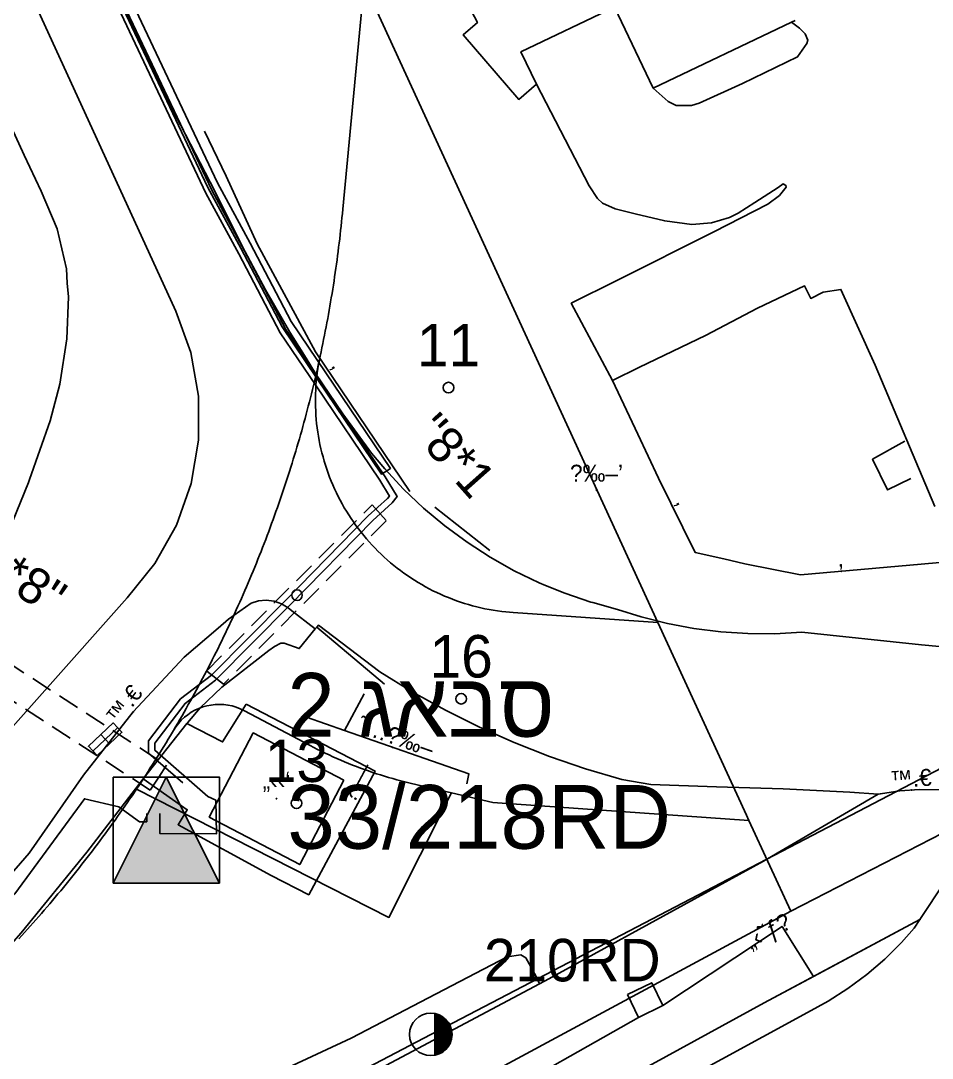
# Model space of a CAD drawing. Header units: metres. Extents: x 218299 to 220222, y 572714 to 574340.
# Drawn here: x 219636.6 to 219679.53, y 573578.19 to 573627.06 of the extents above; entities that cross this region are included whole.
import ezdxf
from ezdxf.enums import TextEntityAlignment as Align

# ---------------------------------------------------------------- set-up
doc = ezdxf.new("R2010")
doc.units = ezdxf.units.M
doc.header["$MEASUREMENT"] = 0
doc.linetypes.add('DASH15', pattern=[1.5, 1, -0.5])
for name, color, linetype in [('1601', 44, 'LANDBORDER'), ('1602', 44, 'Continuous'), ('1603', 44, 'Continuous'), ('6011', 10, 'Continuous'), ('6081', 1, 'CABLEUNDEXIST03'), ('6211', 7, 'Continuous'), ('6351', 7, 'Continuous'), ('6700', 7, 'ZIGZAG'), ('6701', 7, 'DASH15'), ('6916', 7, 'Continuous'), ('7131', 4, 'Continuous'), ('A_POINTS', 2, 'Continuous'), ('M2207', 253, 'Continuous'), ('M2401', 7, 'Continuous'), ('M2404', 7, 'Continuous'), ('M2407', 253, 'Continuous'), ('M2408', 253, 'Continuous'), ('M2420', 253, 'Continuous'), ('M2601', 253, 'Continuous'), ('M2605', 253, 'Continuous'), ('M2802', 253, 'Continuous'), ('M2804', 253, 'Continuous'), ('M4601', 253, 'Continuous'), ('M4903', 253, 'Continuous'), ('M5250', 253, 'Continuous')]:
    doc.layers.add(name, color=color, linetype=linetype)
doc.styles.add('HEBTXT', font='HEBTXT')
doc.styles.add('MAVAT_HEBTXT', font='HEBTXT')
doc.linetypes.add('CABLEUNDEXIST03', pattern='A,3.5,[222,elecad.shx,S=0.01,R=0,X=0,Y=0],1.5', length=5)
doc.linetypes.add('LANDBORDER', pattern='A,6.25,[208,elecad.shx,S=0.02,R=0,X=-0.6,Y=0],12.5,[208,elecad.shx,S=0.02,R=180,X=0.6,Y=0],6.25', length=25)
doc.linetypes.add('ZIGZAG', pattern='A,0.0001,-0.2,[131,ltypeshp.shx,S=0.2,R=0,X=-0.2,Y=0],-0.4,[131,ltypeshp.shx,S=0.2,R=180,X=0.2,Y=0],-0.2', length=0.8001)

# ---------------------------------------------------------------- blocks, each defined once
blk = doc.blocks.new('6351')
at = {"color": 0}
for p, q in [((0.188, -0.982), (0.188, 0.982)), ((0.219, -0.976), (0.219, 0.976)), ((0.25, -0.968), (0.25, 0.968)), ((0.281, -0.96), (0.281, 0.96)), ((0.312, -0.95), (0.312, 0.95)), ((0.344, -0.939), (0.344, 0.939)), ((0.375, -0.927), (0.375, 0.927)), ((0.406, -0.914), (0.406, 0.914)), ((0.438, -0.899), (0.438, 0.899)), ((0.469, -0.883), (0.469, 0.883)), ((0.5, -0.866), (0.5, 0.866)), ((0.531, -0.847), (0.531, 0.847)), ((0.562, -0.827), (0.562, 0.827)), ((0.594, -0.805), (0.594, 0.805)), ((0.625, -0.781), (0.625, 0.781)), ((0.656, -0.755), (0.656, 0.755)), ((0.688, -0.726), (0.688, 0.726)), ((0.719, -0.695), (0.719, 0.695)), ((0.75, -0.661), (0.75, 0.661)), ((0.781, -0.624), (0.781, 0.624)), ((0.812, -0.583), (0.812, 0.583)), ((0.844, -0.537), (0.844, 0.537)), ((0.875, -0.484), (0.875, 0.484)), ((0.906, -0.423), (0.906, 0.423)), ((0.938, -0.348), (0.938, 0.348)), ((0.969, -0.248), (0.969, 0.248))]:
    blk.add_line(p, q, dxfattribs=at)
blk.add_circle((0, 0), 1, dxfattribs=at)
at = {"color": 0, "style": 'HEBTXT'}
blk.add_attdef('POLE_NUM', (2, 2), '', height=2, dxfattribs=at)
at = {"color": 0, "style": 'HEBTXT', "flags": 1}
blk.add_attdef('MAP_TYPE', (2.014, -0.642), '', height=2, dxfattribs=at)
blk = doc.blocks.new('6211')
at = {"color": 0}
blk.add_lwpolyline([(-2.5, -2.5), (0, 2.5), (2.5, -2.5)], dxfattribs=at)
blk.add_lwpolyline([(-2.5, 2.5), (-2.5, -2.5), (2.5, -2.5), (2.5, 2.5)], close=True, dxfattribs=at)
blk.add_solid([(-2.5, -2.5), (2.5, -2.5), (0, 2.5)], dxfattribs=at)
at = {"color": 0, "style": 'HEBTXT'}
for tag, p, height in [('TRN_NAME', (4.563, 3.52), 3), ('TRN_NUM', (4.563, -0.702), 3), ('POWER', (4.563, -3.519), 2), ('TYPE', (4.593, -11.253), 3)]:
    blk.add_attdef(tag, p, '', height=height, dxfattribs=at)
at = {"color": 0, "style": 'HEBTXT', "flags": 1}
blk.add_attdef('MAP_TYPE', (4.559, -7.328), '', height=3, dxfattribs=at)
blk = doc.blocks.new('1603')
at = {"layer": 'A_POINTS'}
blk.add_circle((0, 0), 0.25, dxfattribs=at)
at = {"color": 0, "style": 'HEBTXT'}
blk.add_attdef('PARCEL_NUM', text='', height=2, dxfattribs=at).set_placement((0, 1), align=Align.CENTER)
at = {"color": 0, "style": 'HEBTXT', "flags": 1}
blk.add_attdef('LOT_NUM', text='', height=2, dxfattribs=at).set_placement((0, -2.5), align=Align.CENTER)
blk = doc.blocks.new('6916')
at = {"layer": 'A_POINTS'}
blk.add_circle((0, 0), 0.25, dxfattribs=at)
at = {"color": 0, "style": 'HEBTXT'}
for tag, p in [('HTCH', (0.006, 3.527)), ('PIPE', (0.049, 1.33))]:
    blk.add_attdef(tag, text='', height=1.7, dxfattribs=at).set_placement(p, align=Align.MIDDLE_CENTER)
blk = doc.blocks.new('M2804')
blk.add_circle((0, 0), 0.025)
at = {"style": 'MAVAT_HEBTXT'}
blk.add_attdef('NAME', text='', height=0.8, dxfattribs=at).set_placement((0, 1.592), align=Align.MIDDLE)
blk = doc.blocks.new('M2404')
blk.add_circle((0, 0), 0.025)
at = {"style": 'MAVAT_HEBTXT'}
blk.add_attdef('NAME', text='', height=0.8, dxfattribs=at).set_placement((0, 1.592), align=Align.MIDDLE)
blk = doc.blocks.new('M2207')
blk.add_circle((0, 0), 0.025)
at = {"style": 'MAVAT_HEBTXT'}
blk.add_attdef('NAME', text='', height=0.8, dxfattribs=at).set_placement((0, 1.592), align=Align.MIDDLE)
blk = doc.blocks.new('M2408')
blk.add_circle((0, 0), 0.025)
at = {"style": 'MAVAT_HEBTXT'}
blk.add_attdef('NAME', text='', height=0.8, dxfattribs=at).set_placement((0, 1.592), align=Align.MIDDLE)
blk = doc.blocks.new('M2601')
blk.add_circle((0, 0), 0.025)
at = {"style": 'MAVAT_HEBTXT'}
blk.add_attdef('NAME', text='', height=0.8, dxfattribs=at).set_placement((0, 1.592), align=Align.MIDDLE)
blk = doc.blocks.new('M2605')
blk.add_circle((0, 0), 0.025)
at = {"style": 'MAVAT_HEBTXT'}
blk.add_attdef('NAME', text='', height=0.8, dxfattribs=at).set_placement((0, 1.592), align=Align.MIDDLE)
blk = doc.blocks.new('M4601')
blk.add_circle((0, 0), 0.025)
at = {"style": 'MAVAT_HEBTXT'}
blk.add_attdef('NAME', text='', height=0.8, dxfattribs=at).set_placement((0, 1.592), align=Align.MIDDLE)
blk = doc.blocks.new('M4903')
blk.add_lwpolyline([(-1.602, -0.586), (1.602, -0.586), (1.602, 0.625), (-1.602, 0.625)], close=True)
for points in [[(-1.57, 0), (1.57, 0)], [(0, 0.625), (0, -0.586)]]:
    blk.add_lwpolyline(points)
at = {"style": 'MAVAT_HEBTXT', "flags": 1}
for tag, p in [('MARK', (0, 1.875)), ('IL', (0, -6.973))]:
    blk.add_attdef(tag, text='', height=0.8, dxfattribs=at).set_placement(p, align=Align.MIDDLE)
at = {"style": 'MAVAT_HEBTXT'}
for tag, p in [('HEIGHT', (0, -1.837)), ('NAME', (0, -4.405))]:
    blk.add_attdef(tag, text='', height=0.8, dxfattribs=at).set_placement(p, align=Align.MIDDLE)
blk = doc.blocks.new('111')
at = {"layer": 'M2207'}
blk.add_polyline3d([(219673.074, 573627.082, 593.55), (219672.909, 573627.003, 593.571), (219666.396, 573623.885, 594.39), (219666.396, 573623.885, 594.39), (219664.567, 573627.706, 594.39), (219660.16, 573625.597, 594.075), (219660.892, 573624.069, 591.87), (219660.892, 573624.069, 591.87), (219660.06, 573623.357, 591.87), (219657.445, 573626.408, 591.817), (219658.109, 573626.975, 591.87), (219657.088, 573628.929, 591.765)], dxfattribs=at)
blk.add_polyline3d([(219651.822, 573591.283, 594.442), (219647.554, 573593.515, 594.442), (219645.479, 573589.549, 594.442), (219649.747, 573587.316, 594.442), (219651.822, 573591.283, 594.442)], close=True, dxfattribs=at)
at = {"layer": 'M2401'}
for points in [[(219641.226, 573628.148, 594.211), (219642.417, 573625.62, 594.211), (219643.439, 573623.499, 594.211), (219645.525, 573619.456, 594.211), (219646.995, 573616.52, 594.211), (219647.051, 573616.409, 594.211), (219648.128, 573614.385, 594.211), (219649.275, 573612.399, 594.211), (219650.039, 573611.176, 594.211), (219650.49, 573610.454, 594.211), (219651.772, 573608.554, 594.211), (219653.119, 573606.699, 594.211), (219653.745, 573605.952, 594.211), (219654.633, 573605.002, 594.211), (219655.578, 573604.107, 594.211), (219656.576, 573603.273, 594.211), (219657.623, 573602.501, 594.211), (219658.715, 573601.795, 594.211), (219659.849, 573601.158, 594.211), (219661.02, 573600.591, 594.211), (219661.326, 573600.466, 594.211), (219662.224, 573600.098, 594.211), (219663.456, 573599.679, 594.211), (219663.548, 573599.654, 594.211), (219664.711, 573599.337, 594.211), (219665.822, 573598.985, 594.211), (219667.059, 573598.672, 594.211), (219668.312, 573598.435, 594.211), (219669.575, 573598.275, 594.211), (219670.845, 573598.193, 594.211), (219672.116, 573598.19, 594.211), (219673.384, 573598.264, 594.211), (219679.022, 573597.665, 594.211), (219680.55, 573597.531, 594.211)], [(219679.656, 573604.186, 594.211), (219676.849, 573610.835, 594.211), (219675.228, 573614.405, 594.211), (219674.392, 573614.275, 594.211), (219673.812, 573613.987, 594.211), (219673.514, 573614.58, 594.211), (219671.31, 573613.53, 594.211), (219668.847, 573612.241, 594.211), (219665.749, 573610.742, 594.211), (219664.477, 573610.118, 594.211), (219662.529, 573613.753, 594.211), (219664.674, 573614.835, 594.211), (219669.245, 573617.122, 594.211), (219671.789, 573618.424, 594.211), (219672.332, 573618.826, 594.211), (219672.649, 573619.231, 594.211), (219672.641, 573619.308, 594.211), (219672.515, 573619.374, 594.211), (219672.271, 573619.216, 594.211), (219671.17, 573618.502, 594.211), (219670.387, 573618.004, 594.211), (219669.991, 573617.8, 594.211), (219669.134, 573617.54, 594.211), (219668.214, 573617.47, 594.211), (219666.935, 573617.632, 594.211), (219665.543, 573617.969, 594.211), (219664.6, 573618.207, 594.211), (219663.995, 573618.469, 594.211), (219663.77, 573618.696, 594.211), (219663.378, 573619.283, 594.211), (219660.892, 573624.069, 594.211)], [(219635.625, 573602.035, 584.837), (219636.974, 573605.32, 584.837), (219637.02, 573605.455, 584.837), (219637.982, 573608.222, 584.837), (219638.439, 573609.945, 584.837), (219638.774, 573612.086, 584.837), (219638.854, 573614.057, 584.837), (219638.793, 573614.705, 584.837), (219638.76, 573615.376, 584.837), (219638.326, 573617.266, 584.837), (219637.56, 573619.036, 584.837), (219636.771, 573620.739, 584.837), (219635.99, 573622.416, 584.837)], [(219666.396, 573623.885, 590.269), (219667.093, 573623.255, 590.269), (219667.476, 573623.077, 590.269), (219668.201, 573623.079, 590.269), (219668.548, 573623.188, 590.269), (219670.6, 573624.106, 590.269), (219673.194, 573625.37, 590.269), (219673.63, 573625.997, 590.269), (219673.67, 573626.142, 590.269), (219673.551, 573626.444, 590.269), (219673.281, 573626.715, 590.269), (219672.909, 573627.003, 590.269)], [(219633.598, 573583.944, 577.894), (219636.996, 573587.853, 577.894), (219639.564, 573591.526, 577.894), (219641.901, 573594.508, 577.894), (219644.307, 573597.087, 577.894), (219645.897, 573598.45, 577.894), (219646.394, 573598.876, 577.894), (219647.457, 573599.623, 577.894), (219647.805, 573599.735, 577.894), (219648.17, 573599.77, 577.894), (219648.535, 573599.725, 577.894), (219648.881, 573599.604, 577.894), (219649.194, 573599.411, 577.894), (219649.297, 573599.324, 577.894), (219650.477, 573598.426, 577.894), (219650.543, 573598.499, 577.894), (219650.632, 573598.597, 577.894), (219653.516, 573596.393, 577.894), (219655.04, 573595.454, 577.894), (219656.604, 573594.585, 577.894), (219658.205, 573593.786, 577.894), (219659.84, 573593.059, 577.894), (219661.505, 573592.406, 577.894), (219663.198, 573591.828, 577.894), (219664.914, 573591.326, 577.894), (219666.28, 573591.086, 577.894), (219669.371, 573590.972, 577.894), (219672.513, 573590.88, 577.894), (219675.654, 573590.722, 577.894), (219676.985, 573590.635, 577.894), (219677.089, 573590.654, 577.894), (219678.007, 573590.786, 577.894), (219678.932, 573590.847, 577.894), (219679.858, 573590.837, 577.894)], [(219680.131, 573586.503, 577.894), (219678.954, 573584.724, 577.894), (219678.687, 573584.321, 577.894), (219678.083, 573583.641, 577.894), (219677.295, 573582.86, 577.894), (219676.454, 573582.137, 577.894), (219675.564, 573581.475, 577.894), (219674.63, 573580.879, 577.894), (219673.658, 573580.35, 577.894), (219659.281, 573572.513, 577.894), (219644.24, 573564.32, 577.894), (219631.944, 573557.613, 577.894), (219617.95, 573550.153, 577.894), (219589.067, 573534.851, 577.894), (219587.738, 573534.155, 577.894), (219576.49, 573528.276, 577.894), (219565.234, 573522.415, 577.894)]]:
    blk.add_polyline3d(points, dxfattribs=at)
at = {"layer": 'M2404'}
for points in [[(219635.625, 573602.035, 584.613), (219636.974, 573605.32, 584.613), (219637.02, 573605.455, 584.613), (219637.982, 573608.222, 584.613), (219638.439, 573609.945, 584.613), (219638.774, 573612.086, 584.613), (219638.854, 573614.057, 584.613), (219638.793, 573614.705, 584.613), (219638.76, 573615.376, 584.613), (219638.326, 573617.266, 584.613), (219637.56, 573619.036, 584.613), (219636.771, 573620.739, 584.613), (219635.99, 573622.416, 584.613)], [(219666.396, 573623.885, 590.269), (219667.093, 573623.255, 590.269), (219667.476, 573623.077, 590.269), (219668.201, 573623.079, 590.269), (219668.548, 573623.188, 590.269), (219670.6, 573624.106, 590.269), (219673.194, 573625.37, 590.269), (219673.63, 573625.997, 590.269), (219673.67, 573626.142, 590.269), (219673.551, 573626.444, 590.269), (219673.281, 573626.715, 590.269), (219672.909, 573627.003, 590.269)], [(219660.892, 573624.069, 589.744), (219663.378, 573619.283, 589.744), (219663.77, 573618.696, 589.744), (219663.995, 573618.469, 589.744), (219664.6, 573618.207, 589.744), (219665.543, 573617.969, 589.744), (219666.935, 573617.632, 589.744), (219668.214, 573617.47, 589.744), (219669.134, 573617.54, 589.744), (219669.991, 573617.8, 589.744), (219670.387, 573618.004, 589.744), (219671.17, 573618.502, 589.744), (219672.271, 573619.216, 589.744), (219672.515, 573619.374, 589.744), (219672.641, 573619.308, 589.744), (219672.649, 573619.231, 589.744), (219672.332, 573618.826, 589.744), (219671.789, 573618.424, 589.744), (219669.245, 573617.122, 589.744), (219664.674, 573614.835, 589.744), (219662.529, 573613.753, 589.744), (219664.477, 573610.118, 589.744), (219665.749, 573610.742, 589.744), (219668.847, 573612.241, 589.744), (219671.31, 573613.53, 589.744), (219673.514, 573614.58, 589.744), (219673.812, 573613.987, 589.744), (219674.392, 573614.275, 589.744), (219675.228, 573614.405, 589.744), (219676.849, 573610.835, 589.744), (219679.656, 573604.186, 589.744)], [(219626.936, 573577.815, 577.894), (219629.215, 573579.693, 577.894), (219631.136, 573581.411, 577.894), (219633.598, 573583.944, 577.894), (219636.996, 573587.853, 577.894), (219639.564, 573591.526, 577.894), (219641.901, 573594.508, 577.894), (219644.307, 573597.087, 577.894), (219645.897, 573598.45, 577.894), (219646.394, 573598.876, 577.894), (219647.457, 573599.623, 577.894), (219647.805, 573599.735, 577.894), (219648.17, 573599.77, 577.894), (219648.535, 573599.725, 577.894), (219648.881, 573599.604, 577.894), (219649.194, 573599.411, 577.894), (219649.297, 573599.324, 577.894), (219650.477, 573598.426, 577.894)], [(219565.234, 573522.415, 587.272), (219576.49, 573528.276, 587.272), (219587.738, 573534.155, 587.272), (219589.067, 573534.851, 587.272), (219617.95, 573550.153, 587.272), (219631.944, 573557.613, 587.272), (219644.24, 573564.32, 587.272), (219659.281, 573572.513, 587.272), (219673.658, 573580.35, 587.272), (219674.63, 573580.879, 587.272), (219675.564, 573581.475, 587.272), (219676.454, 573582.137, 587.272), (219677.295, 573582.86, 587.272), (219678.083, 573583.641, 587.272), (219678.687, 573584.321, 587.272), (219678.954, 573584.724, 587.272), (219680.131, 573586.503, 587.272)], [(219679.858, 573590.837, 587.272), (219678.932, 573590.847, 587.272), (219678.007, 573590.786, 587.272), (219677.089, 573590.654, 587.272), (219676.985, 573590.635, 587.272)]]:
    blk.add_polyline3d(points, dxfattribs=at)
at = {"layer": 'M2407'}
for points in [[(219644.431, 573593.956, 590.877), (219646.108, 573593.093, 590.802), (219647.222, 573594.87, 590.802)], [(219642.367, 573591.346, 590.685), (219644.445, 573589.895, 590.685), (219644.013, 573589.186, 590.685), (219648.4, 573586.801, 590.685)], [(219583.578, 573536.464, 586.659), (219584.496, 573536.888, 586.674), (219591.5, 573540.586, 586.886), (219592.731, 573541.232, 586.886), (219599.829, 573545.084, 587.01), (219600.977, 573545.64, 587.01), (219608.13, 573549.386, 587.186), (219609.226, 573549.957, 587.186), (219616.589, 573553.635, 587.46), (219617.737, 573554.191, 587.46), (219624.535, 573558.046, 587.61), (219625.683, 573558.602, 587.61), (219633.069, 573562.552, 587.76), (219634.217, 573563.108, 587.76), (219640.744, 573566.695, 587.985), (219641.891, 573567.251, 587.985), (219648.875, 573570.876, 588.135), (219650.023, 573571.432, 588.135), (219657.287, 573575.437, 588.435), (219658.435, 573575.993, 588.435), (219665.697, 573580.115, 588.585), (219666.844, 573580.671, 588.585), (219672.461, 573584.404, 588.945), (219673.939, 573582.04, 588.867)]]:
    blk.add_polyline3d(points, dxfattribs=at)
at = {"layer": 'M2408'}
for points in [[(219629.663, 573577.328, 584.833), (219633.286, 573580.538, 584.833), (219634.987, 573582.266, 584.833), (219636.624, 573584.101, 584.833), (219639.724, 573587.897, 584.833), (219642.166, 573591.086, 584.833), (219642.367, 573591.346, 584.833), (219644.431, 573593.956, 584.833), (219644.46, 573593.992, 584.833), (219645.059, 573594.705, 584.833), (219646.07, 573595.676, 584.833), (219648.293, 573597.4, 584.833), (219648.558, 573597.58, 584.833), (219648.859, 573597.749, 584.833), (219649.009, 573597.749, 584.833), (219649.722, 573597.487, 584.833), (219650.477, 573598.426, 584.833)], [(219582.072, 573539.67, 586.589), (219592.801, 573545.261, 586.589), (219605.915, 573552.233, 586.589), (219628.413, 573564.19, 586.589), (219642.336, 573571.761, 586.589), (219661.036, 573581.691, 586.589), (219661.483, 573581.928, 586.589), (219671.59, 573587.469, 586.589), (219676.985, 573590.635, 586.589)], [(219678.954, 573584.724, 586.585), (219671.617, 573580.797, 586.585), (219652.157, 573570.146, 586.585), (219633.305, 573559.797, 586.585), (219618.798, 573551.934, 586.585), (219600.377, 573542.319, 586.585), (219587.724, 573535.749, 586.585), (219574.833, 573528.831, 586.585), (219563.273, 573522.834, 586.585), (219551.726, 573516.828, 586.585), (219535.988, 573508.57, 586.585), (219519.277, 573499.772, 586.585), (219512.039, 573495.859, 586.585), (219498.347, 573488.561, 586.585), (219492.887, 573485.492, 586.585), (219487.467, 573482.354, 586.585), (219482.087, 573479.147, 586.585), (219476.748, 573475.873, 586.585), (219476.447, 573475.685, 586.585)]]:
    blk.add_polyline3d(points, dxfattribs=at)
at = {"layer": 'M2420'}
blk.add_lwpolyline([(219424.135, 573580.21), (219472.141, 573566.566), (219476.13, 573565.967), (219479.644, 573565.19), (219485.434, 573563.308), (219498.371, 573559.878), (219514.83, 573558.767), (219547.304, 573558.081), (219575.644, 573560.619), (219592.725, 573566.303), (219612.787, 573574.06), (219625.337, 573581.566), (219641.617, 573599.877), (219642.924, 573601.49), (219643.939, 573603.303), (219644.63, 573605.261), (219644.979, 573607.309), (219644.974, 573609.386), (219644.615, 573611.431), (219643.915, 573613.386), (219636.843, 573628.817), (219628.609, 573652.536)], dxfattribs=at)
at = {"layer": 'M2420', "linetype": 'Continuous', "lineweight": -3}
blk.add_lwpolyline([(219424.135, 573580.21), (219472.141, 573566.566), (219476.13, 573565.967), (219479.644, 573565.19), (219485.434, 573563.308), (219498.371, 573559.878), (219514.83, 573558.767), (219547.304, 573558.081), (219575.644, 573560.619), (219592.725, 573566.303), (219612.787, 573574.06), (219625.337, 573581.566), (219641.617, 573599.877), (219642.924, 573601.49), (219643.939, 573603.303), (219644.63, 573605.261), (219644.979, 573607.309), (219644.974, 573609.386), (219644.615, 573611.431), (219643.915, 573613.386), (219636.843, 573628.817), (219628.609, 573652.536)], dxfattribs=at)
at = {"layer": 'M2601'}
for points in [[(219645.252, 573621.858, 591.975), (219646.284, 573619.738, 591.975), (219647.741, 573616.558, 591.769)], [(219647.741, 573616.558, 591.769), (219650.483, 573611.468, 591.769), (219654.935, 573604.881, 591.169)], [(219664.477, 573610.118, 589.875), (219665.664, 573607.591, 589.76)], [(219665.664, 573607.591, 589.76), (219666.636, 573605.518, 589.665), (219668.36, 573602.017, 589.665), (219669.712, 573601.712, 589.725)], [(219678.526, 573605.507, 589.56), (219677.43, 573604.963, 589.56), (219676.72, 573606.407, 589.665), (219678.243, 573607.254, 589.665)], [(219658.695, 573602.113, 591.332), (219656.102, 573604.153, 591.482)], [(219669.712, 573601.712, 589.725), (219670.71, 573601.486, 589.77), (219673.334, 573600.965, 589.665), (219680.257, 573601.571, 589.455), (219680.805, 573601.355, 589.35)], [(219653.738, 573595.82, 591.182), (219650.543, 573598.499, 591.332)]]:
    blk.add_polyline3d(points, dxfattribs=at)
at = {"layer": 'M2605'}
blk.add_polyline3d([(219647.222, 573594.87, 590.802), (219653.291, 573591.719, 590.802), (219650.17, 573585.891, 590.652), (219648.4, 573586.801, 590.685)], dxfattribs=at)
at = {"layer": 'M2802'}
for points in [[(219652.157, 573570.146, 588.235), (219671.617, 573580.797, 588.835), (219673.939, 573582.04, 588.867), (219678.954, 573584.724, 588.936), (219678.687, 573584.321, 588.922), (219678.083, 573583.641, 588.925), (219678.083, 573583.641, 588.925), (219677.295, 573582.86, 588.912), (219676.454, 573582.137, 588.883), (219675.564, 573581.475, 588.837), (219674.63, 573580.879, 588.775), (219673.658, 573580.35, 588.697), (219659.281, 573572.513, 588.397)], [(219646.176, 573576.348, 588.166), (219652.164, 573579.132, 588.466), (219656.171, 573581.22, 588.616), (219659.52, 573582.963, 588.766), (219660.164, 573583.069, 588.766), (219660.397, 573582.913, 588.766), (219660.884, 573582.038, 588.766), (219661.036, 573581.691, 588.675), (219642.336, 573571.761, 588.089)]]:
    blk.add_polyline3d(points, dxfattribs=at)
at = {"layer": 'M4601'}
for points in [[(219652.777, 573595.354, 590.577), (219651.847, 573593.629, 590.432)], [(219650.065, 573594.25, 590.502), (219651.847, 573593.629, 590.432), (219657.712, 573591.586, 590.202), (219657.614, 573591.123, 590.202)]]:
    blk.add_polyline3d(points, dxfattribs=at)
at = {"layer": 'M5250'}
blk.add_polyline3d([(219665.174, 573581.194, 588.585), (219665.697, 573580.115, 588.585), (219666.844, 573580.671, 588.585), (219666.322, 573581.75, 588.585), (219665.174, 573581.194, 588.585)], dxfattribs=at)
at = {"layer": 'M2207'}
ref = blk.add_blockref('M2207', (219648.65, 573590.416), dxfattribs=dict(at, xscale=0.5, yscale=0.5, zscale=0.5))
ref.add_attrib('NAME', '„‹‹‘', dxfattribs={"layer": '0', "height": 0.8, "style": 'MAVAT_HEBTXT'}).set_placement((219648.65, 573591.212), align=Align.MIDDLE)
at = {"layer": 'M2404'}
ref = blk.add_blockref('M2404', (219641.901, 573594.508), dxfattribs=dict(at, xscale=0.5, yscale=0.5, zscale=0.5))
ref.add_attrib('NAME', '™.€', dxfattribs={"layer": '0', "height": 0.8, "rotation": 51.9111, "style": 'MAVAT_HEBTXT'}).set_placement((219641.468, 573594.847), align=Align.MIDDLE)
ref = blk.add_blockref('M2404', (219678.553, 573590.822), dxfattribs=dict(at, xscale=0.5, yscale=0.5, zscale=0.5))
ref.add_attrib('NAME', '™.€', dxfattribs={"layer": '0', "height": 0.8, "rotation": 3.7658, "style": 'MAVAT_HEBTXT'}).set_placement((219678.517, 573591.371), align=Align.MIDDLE)
at = {"layer": 'M2408'}
ref = blk.add_blockref('M2408', (219678.954, 573584.724), dxfattribs=dict(at, xscale=0.5, yscale=0.5, zscale=0.5))
ref.add_attrib('NAME', '„‹˜ƒ\x8e', dxfattribs={"layer": '0', "height": 0.8, "rotation": 28.1546, "style": 'MAVAT_HEBTXT'}).set_placement((219671.843, 573584.089), align=Align.MIDDLE)
at = {"layer": 'M2601'}
ref = blk.add_blockref('M2601', (219651.095, 573610.563), dxfattribs=dict(at, xscale=0.5, yscale=0.5, zscale=0.5))
ref.add_attrib('NAME', '‚', dxfattribs={"layer": '0', "height": 0.8, "rotation": 304.0509, "style": 'MAVAT_HEBTXT'}).set_placement((219651.551, 573610.871), align=Align.MIDDLE)
ref = blk.add_blockref('M2601', (219667.298, 573604.173), dxfattribs=dict(at, xscale=0.5, yscale=0.5, zscale=0.5))
ref.add_attrib('NAME', '‚', dxfattribs={"layer": '0', "height": 0.8, "rotation": 296.2087, "style": 'MAVAT_HEBTXT'}).set_placement((219667.792, 573604.416), align=Align.MIDDLE)
ref = blk.add_blockref('M2601', (219675.25, 573601.133), dxfattribs=dict(at, xscale=0.5, yscale=0.5, zscale=0.5))
ref.add_attrib('NAME', '‚', dxfattribs={"layer": '0', "height": 0.8, "rotation": 4.9962, "style": 'MAVAT_HEBTXT'}).set_placement((219675.202, 573601.681), align=Align.MIDDLE)
at = {"layer": 'M2605'}
ref = blk.add_blockref('M2605', (219652.874, 573590.941), dxfattribs=dict(at, xscale=0.5, yscale=0.5, zscale=0.5))
ref.add_attrib('NAME', '\x9a.—', dxfattribs={"layer": '0', "height": 0.8, "rotation": 61.8283, "style": 'MAVAT_HEBTXT'}).set_placement((219652.39, 573591.201), align=Align.MIDDLE)
at = {"layer": 'M2804'}
ref = blk.add_blockref('M2804', (219663.721, 573604.957, 597.907), dxfattribs=dict(at, xscale=0.5, yscale=0.5, zscale=0.5))
ref.add_attrib('NAME', '\x8d‰–’', dxfattribs={"layer": '0', "height": 0.8, "style": 'MAVAT_HEBTXT'}).set_placement((219663.721, 573605.753, 597.907), align=Align.MIDDLE)
at = {"layer": 'M4601'}
ref = blk.add_blockref('M4601', (219654.112, 573592.84), dxfattribs=dict(at, xscale=0.5, yscale=0.5, zscale=0.5))
ref.add_attrib('NAME', '˜…\x90‰–', dxfattribs={"layer": '0', "height": 0.8, "rotation": 340.7969, "style": 'MAVAT_HEBTXT'}).set_placement((219654.293, 573593.36), align=Align.MIDDLE)
at = {"layer": 'M4903', "xscale": 0.5, "yscale": 0.5, "zscale": 0.5, "rotation": 43.51246760103905}
blk.add_blockref('M4903', (219640.585, 573593.209, 590.302), dxfattribs=at)

msp = doc.modelspace()

# ---------------------------------------------------------------- linework, layer by layer
at = {"layer": '1601'}
for points in [[(219618.0482, 573522.7224), (219617.1515, 573533.9595), (219616.1549, 573544.8885), (219616.528, 573554.751), (219672.868, 573585.113), (219670.898, 573589.396), (219670.785, 573589.642), (219666.615, 573598.715), (219652.771, 573628.831), (219649.029, 573636.97), (219643.6402, 573648.6798), (219643.462, 573649.067), (219664.7445, 573656.5514), (219753.3065, 573689.0645), (219822.5656, 573714.7348), (219946.9992, 573760.8881)], [(219530.641, 573615.814), (219556.409, 573619.209), (219566.699, 573621.804), (219569.047, 573622.396), (219581.415, 573626.252), (219593.723, 573630.569), (219618.212, 573639.677), (219643.462, 573649.067), (219643.6402, 573648.6798), (219649.029, 573636.97), (219652.771, 573628.831), (219666.615, 573598.715), (219670.785, 573589.642), (219670.898, 573589.396), (219672.868, 573585.113), (219616.528, 573554.751), (219534.588, 573512.646)]]:
    msp.add_lwpolyline(points, dxfattribs=at)
at = {"layer": '1602'}
for points in [[(219666.615, 573598.715), (219652.771, 573628.831), (219649.029, 573636.97), (219643.6402, 573648.6798), (219643.462, 573649.067), (219664.7445, 573656.5514), (219753.3065, 573689.0645), (219755.4634, 573684.6636), (219775.2246, 573645.4677), (219777.725, 573640.3131), (219757.2536, 573629.5205), (219680.0108, 573588.7976), (219672.868, 573585.113), (219670.898, 573589.396), (219670.785, 573589.642)], [(219652.771, 573628.831), (219666.615, 573598.715), (219659.792, 573599.187), (219659.4548, 573599.2161), (219659.2561, 573599.2386), (219659.0579, 573599.2651), (219658.8602, 573599.2956), (219658.6632, 573599.33), (219658.4669, 573599.3684), (219658.2714, 573599.4107), (219658.0769, 573599.4568), (219657.8832, 573599.5069), (219657.6906, 573599.5608), (219657.4992, 573599.6186), (219657.3089, 573599.6802), (219657.1199, 573599.7455), (219656.9322, 573599.8147), (219656.7459, 573599.8875), (219656.5612, 573599.9641), (219656.378, 573600.0444), (219656.1965, 573600.1283), (219656.0166, 573600.2158), (219655.8386, 573600.3069), (219655.6624, 573600.4016), (219655.4882, 573600.4997), (219655.3159, 573600.6014), (219655.1457, 573600.7064), (219654.9777, 573600.8148), (219654.8118, 573600.9266), (219654.6482, 573601.0416), (219654.487, 573601.1599), (219654.3281, 573601.2815), (219654.1717, 573601.4061), (219654.0179, 573601.5339), (219653.8666, 573601.6647), (219653.7179, 573601.7985), (219653.572, 573601.9353), (219653.4288, 573602.0749), (219653.2885, 573602.2174), (219653.151, 573602.3627), (219653.0165, 573602.5107), (219652.885, 573602.6613), (219652.7564, 573602.8145), (219652.631, 573602.9703), (219652.5088, 573603.1286), (219652.3897, 573603.2893), (219652.2738, 573603.4523), (219652.1612, 573603.6176), (219652.052, 573603.7851), (219651.9461, 573603.9548), (219651.8437, 573604.1266), (219651.7447, 573604.3004), (219651.6492, 573604.4761), (219651.5572, 573604.6537), (219651.4688, 573604.8331), (219651.384, 573605.0142), (219651.3029, 573605.197), (219651.2254, 573605.3814), (219651.1516, 573605.5673), (219651.0816, 573605.7546), (219651.0153, 573605.9433), (219650.9528, 573606.1333), (219650.8941, 573606.3245), (219650.8393, 573606.5168), (219650.7883, 573606.7102), (219650.7411, 573606.9045), (219650.6979, 573607.0998), (219650.6586, 573607.2959), (219650.6232, 573607.4928), (219650.5918, 573607.6903), (219650.5643, 573607.8884), (219650.5408, 573608.087), (219650.5213, 573608.286), (219650.5057, 573608.4854), (219650.4942, 573608.6851), (219650.4866, 573608.8849), (219650.4831, 573609.0849), (219650.4835, 573609.2849), (219650.4879, 573609.4848), (219650.4964, 573609.6846), (219650.5088, 573609.8843), (219650.5252, 573610.0836), (219650.5456, 573610.2825), (219650.57, 573610.481), (219650.5983, 573610.679), (219650.6306, 573610.8764), (219650.6668, 573611.0731), (219650.707, 573611.269), (219650.7488, 573611.4646), (219650.7899, 573611.6603), (219650.8304, 573611.8562), (219650.8702, 573612.0522), (219650.9093, 573612.2483), (219650.9478, 573612.4446), (219650.9856, 573612.641), (219651.0227, 573612.8375), (219651.0592, 573613.0341), (219651.095, 573613.2309), (219651.1301, 573613.4278), (219651.1646, 573613.6248), (219651.1984, 573613.8219), (219651.2316, 573614.0192), (219651.264, 573614.2165), (219651.2958, 573614.414), (219651.3269, 573614.6115), (219651.3574, 573614.8092), (219651.3872, 573615.007), (219651.4163, 573615.2048), (219651.4448, 573615.4028), (219651.4725, 573615.6009), (219651.4996, 573615.799), (219651.5261, 573615.9973), (219651.5518, 573616.1956), (219651.5769, 573616.394), (219651.6013, 573616.5925), (219651.6251, 573616.7911), (219651.6481, 573616.9898), (219651.6705, 573617.1885), (219651.6922, 573617.3873), (219651.7133, 573617.5862), (219651.7337, 573617.7852), (219651.7533, 573617.9842), (219651.773, 573618.19)], [(219656.889, 573590.69), (219655.012, 573591.13), (219654.7, 573591.2059), (219654.5063, 573591.2557), (219654.3132, 573591.3075), (219654.1205, 573591.3612), (219653.9284, 573591.4168), (219653.7368, 573591.4743), (219653.5459, 573591.5337), (219653.3555, 573591.5951), (219653.1658, 573591.6583), (219652.9767, 573591.7235), (219652.7883, 573591.7905), (219652.6005, 573591.8594), (219652.4134, 573591.9302), (219652.2271, 573592.0028), (219652.0415, 573592.0774), (219651.8567, 573592.1537), (219651.6726, 573592.2319), (219651.4893, 573592.312), (219651.3068, 573592.3938), (219651.1252, 573592.4775), (219650.9444, 573592.563), (219650.7644, 573592.6503), (219650.5854, 573592.7394), (219650.4072, 573592.8303), (219650.23, 573592.923), (219647.436, 573594.401), (219647.117, 573594.57), (219646.9367, 573594.6563), (219646.75, 573594.728), (219646.5582, 573594.7845), (219646.3625, 573594.8255), (219646.1642, 573594.8507), (219645.9644, 573594.86), (219645.7646, 573594.8534), (219645.5659, 573594.8307), (219645.3697, 573594.7923), (219645.1772, 573594.7383), (219644.9896, 573594.6691), (219644.8082, 573594.5851), (219644.634, 573594.4869), (219644.4682, 573594.3751), (219644.3119, 573594.2503), (219644.1661, 573594.1135), (219644.0317, 573593.9655), (219643.9095, 573593.8073), (219643.797, 573593.634), (219643.8986, 573593.8063), (219643.9997, 573593.9789), (219644.1001, 573594.1518), (219644.2, 573594.3251), (219644.2992, 573594.4987), (219644.3979, 573594.6727), (219644.496, 573594.847), (219644.5935, 573595.0216), (219644.6904, 573595.1965), (219644.7867, 573595.3718), (219644.8825, 573595.5474), (219644.9776, 573595.7234), (219645.0721, 573595.8996), (219645.166, 573596.0762), (219645.2594, 573596.2531), (219645.3521, 573596.4303), (219645.4442, 573596.6078), (219645.5358, 573596.7856), (219645.6267, 573596.9638), (219645.717, 573597.1422), (219645.8067, 573597.321), (219645.8958, 573597.5), (219645.9843, 573597.6794), (219646.0722, 573597.859), (219646.1595, 573598.039), (219646.2462, 573598.2192), (219646.3322, 573598.3997), (219646.4177, 573598.5806), (219646.5025, 573598.7617), (219646.5867, 573598.9431), (219646.6703, 573599.1248), (219646.7533, 573599.3067), (219646.8357, 573599.489), (219646.9174, 573599.6715), (219646.9986, 573599.8543), (219647.0791, 573600.0374), (219647.159, 573600.2208), (219647.2383, 573600.4044), (219647.3169, 573600.5883), (219647.3949, 573600.7724), (219647.4723, 573600.9568), (219647.5491, 573601.1415), (219647.6252, 573601.3264), (219647.7008, 573601.5116), (219647.7757, 573601.6971), (219647.8499, 573601.8828), (219647.9235, 573602.0687), (219647.9965, 573602.2549), (219648.0689, 573602.4414), (219648.1407, 573602.6281), (219648.2118, 573602.815), (219648.2822, 573603.0022), (219648.3521, 573603.1896), (219648.4213, 573603.3772), (219648.4898, 573603.5651), (219648.5578, 573603.7532), (219648.625, 573603.9416), (219648.6917, 573604.1301), (219648.7577, 573604.3189), (219648.8231, 573604.508), (219648.8878, 573604.6972), (219648.9519, 573604.8866), (219649.0153, 573605.0763), (219649.0781, 573605.2662), (219649.1403, 573605.4563), (219649.2018, 573605.6466), (219649.2627, 573605.8371), (219649.3229, 573606.0278), (219649.3824, 573606.2188), (219649.4414, 573606.4099), (219649.4996, 573606.6012), (219649.5573, 573606.7927), (219649.6143, 573606.9844), (219649.6706, 573607.1763), (219649.7263, 573607.3684), (219649.7813, 573607.5607), (219649.8357, 573607.7532), (219649.8894, 573607.9458), (219649.9424, 573608.1387), (219649.9949, 573608.3317), (219650.0466, 573608.5249), (219650.0977, 573608.7182), (219650.1482, 573608.9117), (219650.198, 573609.1055), (219650.2471, 573609.2993), (219650.2956, 573609.4934), (219650.3434, 573609.6876), (219650.3906, 573609.8819), (219650.4371, 573610.0764), (219650.4829, 573610.2711), (219650.5281, 573610.4659), (219650.5726, 573610.6609), (219650.6165, 573610.8561), (219650.6597, 573611.0513), (219650.707, 573611.269), (219650.6668, 573611.0731), (219650.6306, 573610.8764), (219650.5983, 573610.679), (219650.57, 573610.481), (219650.5456, 573610.2825), (219650.5252, 573610.0836), (219650.5088, 573609.8843), (219650.4964, 573609.6846), (219650.4879, 573609.4848), (219650.4835, 573609.2849), (219650.4831, 573609.0849), (219650.4866, 573608.8849), (219650.4942, 573608.6851), (219650.5057, 573608.4854), (219650.5213, 573608.286), (219650.5408, 573608.087), (219650.5643, 573607.8884), (219650.5918, 573607.6903), (219650.6232, 573607.4928), (219650.6586, 573607.2959), (219650.6979, 573607.0998), (219650.7411, 573606.9045), (219650.7883, 573606.7102), (219650.8393, 573606.5168), (219650.8941, 573606.3245), (219650.9528, 573606.1333), (219651.0153, 573605.9433), (219651.0816, 573605.7546), (219651.1516, 573605.5673), (219651.2254, 573605.3814), (219651.3029, 573605.197), (219651.384, 573605.0142), (219651.4688, 573604.8331), (219651.5572, 573604.6537), (219651.6492, 573604.4761), (219651.7447, 573604.3004), (219651.8437, 573604.1266), (219651.9461, 573603.9548), (219652.052, 573603.7851), (219652.1612, 573603.6176), (219652.2738, 573603.4523), (219652.3897, 573603.2893), (219652.5088, 573603.1286), (219652.631, 573602.9703), (219652.7564, 573602.8145), (219652.885, 573602.6613), (219653.0165, 573602.5107), (219653.151, 573602.3627), (219653.2885, 573602.2174), (219653.4288, 573602.0749), (219653.572, 573601.9353), (219653.7179, 573601.7985), (219653.8666, 573601.6647), (219654.0179, 573601.5339), (219654.1717, 573601.4061), (219654.3281, 573601.2815), (219654.487, 573601.1599), (219654.6482, 573601.0416), (219654.8118, 573600.9266), (219654.9777, 573600.8148), (219655.1457, 573600.7064), (219655.3159, 573600.6014), (219655.4882, 573600.4997), (219655.6624, 573600.4016), (219655.8386, 573600.3069), (219656.0166, 573600.2158), (219656.1965, 573600.1283), (219656.378, 573600.0444), (219656.5612, 573599.9641), (219656.7459, 573599.8875), (219656.9322, 573599.8147), (219657.1199, 573599.7455), (219657.3089, 573599.6802), (219657.4992, 573599.6186), (219657.6906, 573599.5608), (219657.8832, 573599.5069), (219658.0769, 573599.4568), (219658.2714, 573599.4107), (219658.4669, 573599.3684), (219658.6632, 573599.33), (219658.8602, 573599.2956), (219659.0579, 573599.2651), (219659.2561, 573599.2386), (219659.4548, 573599.2161), (219659.792, 573599.187), (219666.615, 573598.715), (219670.785, 573589.642), (219670.898, 573589.396), (219658.84, 573590.231)], [(219655.012, 573591.13), (219656.889, 573590.69), (219653.942, 573584.828), (219642.048, 573590.86), (219642.159, 573591.0263), (219642.2695, 573591.1931), (219642.3794, 573591.3601), (219642.4888, 573591.5276), (219642.5976, 573591.6954), (219642.7058, 573591.8636), (219642.8134, 573592.0322), (219642.9205, 573592.2011), (219643.027, 573592.3704), (219643.1329, 573592.5401), (219643.2383, 573592.7101), (219643.343, 573592.8804), (219643.4472, 573593.0511), (219643.5508, 573593.2222), (219643.6539, 573593.3936), (219643.797, 573593.634), (219643.9095, 573593.8073), (219644.0317, 573593.9655), (219644.1661, 573594.1135), (219644.3119, 573594.2503), (219644.4682, 573594.3751), (219644.634, 573594.4869), (219644.8082, 573594.5851), (219644.9896, 573594.6691), (219645.1772, 573594.7383), (219645.3697, 573594.7923), (219645.5659, 573594.8307), (219645.7646, 573594.8534), (219645.9644, 573594.86), (219646.1642, 573594.8507), (219646.3625, 573594.8255), (219646.5582, 573594.7845), (219646.75, 573594.728), (219646.9367, 573594.6563), (219647.117, 573594.57), (219647.436, 573594.401), (219650.23, 573592.923), (219650.4072, 573592.8303), (219650.5854, 573592.7394), (219650.7644, 573592.6503), (219650.9444, 573592.563), (219651.1252, 573592.4775), (219651.3068, 573592.3938), (219651.4893, 573592.312), (219651.6726, 573592.2319), (219651.8567, 573592.1537), (219652.0415, 573592.0774), (219652.2271, 573592.0028), (219652.4134, 573591.9302), (219652.6005, 573591.8594), (219652.7883, 573591.7905), (219652.9767, 573591.7235), (219653.1658, 573591.6583), (219653.3555, 573591.5951), (219653.5459, 573591.5337), (219653.7368, 573591.4743), (219653.9284, 573591.4168), (219654.1205, 573591.3612), (219654.3132, 573591.3075), (219654.5063, 573591.2557), (219654.7, 573591.2059)]]:
    msp.add_lwpolyline(points, close=True, dxfattribs=at)
for points in [[(219743.6967, 573589.5668), (219711.2794, 573572.3114), (219618.0482, 573522.7224), (219617.1515, 573533.9595), (219616.1549, 573544.8885), (219616.528, 573554.751), (219672.868, 573585.113), (219680.0108, 573588.7976), (219757.2536, 573629.5205)], [(219652.771, 573628.831), (219651.773, 573618.19), (219651.7533, 573617.9842), (219651.7337, 573617.7852), (219651.7133, 573617.5862), (219651.6922, 573617.3873), (219651.6705, 573617.1885), (219651.6481, 573616.9898), (219651.6251, 573616.7911), (219651.6013, 573616.5925), (219651.5769, 573616.394), (219651.5518, 573616.1956), (219651.5261, 573615.9973), (219651.4996, 573615.799), (219651.4725, 573615.6009), (219651.4448, 573615.4028), (219651.4163, 573615.2048), (219651.3872, 573615.007), (219651.3574, 573614.8092), (219651.3269, 573614.6115), (219651.2958, 573614.414), (219651.264, 573614.2165), (219651.2316, 573614.0192), (219651.1984, 573613.8219), (219651.1646, 573613.6248), (219651.1301, 573613.4278), (219651.095, 573613.2309), (219651.0592, 573613.0341), (219651.0227, 573612.8375), (219650.9856, 573612.641), (219650.9478, 573612.4446), (219650.9093, 573612.2483), (219650.8702, 573612.0522), (219650.8304, 573611.8562), (219650.7899, 573611.6603), (219650.7488, 573611.4646), (219650.707, 573611.269), (219650.6597, 573611.0513), (219650.6165, 573610.8561), (219650.5726, 573610.6609), (219650.5281, 573610.4659), (219650.4829, 573610.2711), (219650.4371, 573610.0764), (219650.3906, 573609.8819), (219650.3434, 573609.6876), (219650.2956, 573609.4934), (219650.2471, 573609.2993), (219650.198, 573609.1055), (219650.1482, 573608.9117), (219650.0977, 573608.7182), (219650.0466, 573608.5249), (219649.9949, 573608.3317), (219649.9424, 573608.1387), (219649.8894, 573607.9458), (219649.8357, 573607.7532), (219649.7813, 573607.5607), (219649.7263, 573607.3684), (219649.6706, 573607.1763), (219649.6143, 573606.9844), (219649.5573, 573606.7927), (219649.4996, 573606.6012), (219649.4414, 573606.4099), (219649.3824, 573606.2188), (219649.3229, 573606.0278), (219649.2627, 573605.8371), (219649.2018, 573605.6466), (219649.1403, 573605.4563), (219649.0781, 573605.2662), (219649.0153, 573605.0763), (219648.9519, 573604.8866), (219648.8878, 573604.6972), (219648.8231, 573604.508), (219648.7577, 573604.3189), (219648.6917, 573604.1301), (219648.625, 573603.9416), (219648.5578, 573603.7532), (219648.4898, 573603.5651), (219648.4213, 573603.3772), (219648.3521, 573603.1896), (219648.2822, 573603.0022), (219648.2118, 573602.815), (219648.1407, 573602.6281), (219648.0689, 573602.4414), (219647.9965, 573602.2549), (219647.9235, 573602.0687), (219647.8499, 573601.8828), (219647.7757, 573601.6971), (219647.7008, 573601.5116), (219647.6252, 573601.3264), (219647.5491, 573601.1415), (219647.4723, 573600.9568), (219647.3949, 573600.7724), (219647.3169, 573600.5883), (219647.2383, 573600.4044), (219647.159, 573600.2208), (219647.0791, 573600.0374), (219646.9986, 573599.8543), (219646.9174, 573599.6715), (219646.8357, 573599.489), (219646.7533, 573599.3067), (219646.6703, 573599.1248), (219646.5867, 573598.9431), (219646.5025, 573598.7617), (219646.4177, 573598.5806), (219646.3322, 573598.3997), (219646.2462, 573598.2192), (219646.1595, 573598.039), (219646.0722, 573597.859), (219645.9843, 573597.6794), (219645.8958, 573597.5), (219645.8067, 573597.321), (219645.717, 573597.1422), (219645.6267, 573596.9638), (219645.5358, 573596.7856), (219645.4442, 573596.6078), (219645.3521, 573596.4303), (219645.2594, 573596.2531), (219645.166, 573596.0762), (219645.0721, 573595.8996), (219644.9776, 573595.7234), (219644.8825, 573595.5474), (219644.7867, 573595.3718), (219644.6904, 573595.1965), (219644.5935, 573595.0216), (219644.496, 573594.847), (219644.3979, 573594.6727), (219644.2992, 573594.4987), (219644.2, 573594.3251), (219644.1001, 573594.1518), (219643.9997, 573593.9789), (219643.8986, 573593.8063), (219643.797, 573593.634), (219643.6539, 573593.3936), (219643.5508, 573593.2222), (219643.4472, 573593.0511), (219643.343, 573592.8804), (219643.2383, 573592.7101), (219643.1329, 573592.5401), (219643.027, 573592.3704), (219642.9205, 573592.2011), (219642.8134, 573592.0322), (219642.7058, 573591.8636), (219642.5976, 573591.6954), (219642.4888, 573591.5276), (219642.3794, 573591.3601), (219642.2695, 573591.1931), (219642.159, 573591.0263), (219642.048, 573590.86), (219641.8454, 573590.5595), (219641.7328, 573590.3943), (219641.6196, 573590.2294), (219641.5059, 573590.0648), (219641.3916, 573589.9007), (219641.2767, 573589.737), (219641.1613, 573589.5736), (219641.0454, 573589.4107), (219640.9289, 573589.2481), (219640.8118, 573589.0859), (219640.6942, 573588.9241), (219640.5761, 573588.7628), (219640.4574, 573588.6018), (219640.3382, 573588.4412), (219640.2184, 573588.2811), (219640.098, 573588.1213), (219639.9772, 573587.962), (219639.8558, 573587.803), (219639.7338, 573587.6445), (219639.6113, 573587.4864), (219639.4883, 573587.3287), (219639.3648, 573587.1714), (219639.2407, 573587.0146), (219639.1161, 573586.8582), (219638.9909, 573586.7021), (219638.8653, 573586.5466), (219638.7391, 573586.3914), (219638.6123, 573586.2367), (219638.4851, 573586.0824), (219638.3573, 573585.9285), (219638.229, 573585.7751), (219638.1002, 573585.6221), (219637.9709, 573585.4695), (219637.8411, 573585.3174), (219637.7107, 573585.1657), (219637.5798, 573585.0145), (219637.4484, 573584.8637), (219637.3166, 573584.7133), (219637.1841, 573584.5634), (219637.0512, 573584.414), (219636.9178, 573584.265), (219636.7839, 573584.1165), (219636.6495, 573583.9684), (219636.5146, 573583.8207)], [(219636.5146, 573583.8207), (219636.6495, 573583.9684), (219636.7839, 573584.1165), (219636.9178, 573584.265), (219637.0512, 573584.414), (219637.1841, 573584.5634), (219637.3166, 573584.7133), (219637.4484, 573584.8637), (219637.5798, 573585.0145), (219637.7107, 573585.1657), (219637.8411, 573585.3174), (219637.9709, 573585.4695), (219638.1002, 573585.6221), (219638.229, 573585.7751), (219638.3573, 573585.9285), (219638.4851, 573586.0824), (219638.6123, 573586.2367), (219638.7391, 573586.3914), (219638.8653, 573586.5466), (219638.9909, 573586.7021), (219639.1161, 573586.8582), (219639.2407, 573587.0146), (219639.3648, 573587.1714), (219639.4883, 573587.3287), (219639.6113, 573587.4864), (219639.7338, 573587.6445), (219639.8558, 573587.803), (219639.9772, 573587.962), (219640.098, 573588.1213), (219640.2184, 573588.2811), (219640.3382, 573588.4412), (219640.4574, 573588.6018), (219640.5761, 573588.7628), (219640.6942, 573588.9241), (219640.8118, 573589.0859), (219640.9289, 573589.2481), (219641.0454, 573589.4107), (219641.1613, 573589.5736), (219641.2767, 573589.737), (219641.3916, 573589.9007), (219641.5059, 573590.0648), (219641.6196, 573590.2294), (219641.7328, 573590.3943), (219641.8454, 573590.5595), (219642.048, 573590.86), (219653.942, 573584.828), (219656.889, 573590.69), (219658.84, 573590.231), (219670.898, 573589.396), (219672.868, 573585.113), (219616.528, 573554.751)]]:
    msp.add_lwpolyline(points, dxfattribs=at)
at = {"layer": '6011'}
msp.add_lwpolyline([(219236.5402, 573250.4558), (219238.09, 573251.72), (219304.51, 573328.28), (219385.92, 573422.12), (219508.42, 573502.03), (219655.9162, 573579.3134), (219780.2904, 573644.2453), (219926.8704, 573711.1294)], dxfattribs=at)
at = {"layer": '6081'}
for points in [[(219641.6043, 573627.5208), (219645.5966, 573619.0759), (219647.1414, 573616.2177), (219649.0865, 573612.5134), (219650.7418, 573610.0744), (219653.769, 573605.583), (219654.3274, 573604.6533), (219654.0974, 573604.3584), (219653.1826, 573603.5238), (219649.281, 573599.5356), (219645.782, 573596.008), (219644.3475, 573594.9056), (219642.9256, 573593.0388), (219642.9256, 573592.7026), (219645.42, 573590.516), (219645.7963, 573590.3443), (219645.8171, 573588.7575), (219643.1586, 573588.7744), (219643.1578, 573589.7177)], [(219642.5378, 573589.7177), (219642.5366, 573589.3344), (219642.1903, 573589.3344), (219641.2282, 573590.0298), (219639.6108, 573590.4152), (219639.6145, 573590.4202), (219636.32, 573585.93), (219632.86, 573582.17), (219625.99, 573576.19), (219615.47, 573570.43), (219608.36, 573567.65), (219597.91, 573563.88), (219584.06, 573559.74), (219574.95, 573557.68), (219566.79, 573556.26), (219557.91, 573555.02), (219550.95, 573554.35)]]:
    msp.add_lwpolyline(points, dxfattribs=at)
at = {"layer": '6700'}
msp.add_lwpolyline([(219641.878, 573627.8626), (219645.8651, 573619.4288), (219647.4049, 573616.5798), (219649.3383, 573612.8978), (219650.9782, 573610.4815), (219654.0131, 573605.9786), (219653.5912, 573605.71), (219650.564, 573610.2014), (219648.9087, 573612.6404), (219646.9636, 573616.3447), (219645.4188, 573619.2029), (219641.4265, 573627.6478)], dxfattribs=at)
at = {"layer": '6701'}
for points in [[(219653.1488, 573604.2627), (219653.8137, 573603.5131), (219646.1477, 573595.8085), (219645.3567, 573596.4312)], [(219643.1023, 573591.439), (219642.7009, 573590.8207), (219625.0868, 573602.2551), (219625.8491, 573603.4293), (219643.4632, 573591.9949)]]:
    msp.add_lwpolyline(points, close=True, dxfattribs=at)
at = {"layer": '7131'}
msp.add_lwpolyline([(219644.231, 573591.1594), (219642.6256, 573592.5666), (219642.6256, 573593.14), (219644.133, 573595.1192), (219645.5832, 573596.2336), (219649.0672, 573599.7462), (219652.9742, 573603.7398), (219653.8766, 573604.563), (219653.9642, 573604.6754), (219653.516, 573605.4218), (219650.4934, 573609.9064), (219648.8288, 573612.359), (219646.8766, 573616.0766), (219645.3288, 573618.9404), (219641.3334, 573627.392), (219640.1438, 573629.8758), (219639.0926, 573634.9362), (219636.6316, 573642.638), (219637.4108, 573646.506), (219638.6946, 573651.356), (219639.7808, 573654.094), (219640.9264, 573656.9218)], dxfattribs=at)

# ---------------------------------------------------------------- block references
msp.add_blockref('111', (0, 0))
at = {"layer": '1603'}
for p, values in [((219656.751, 573609.7814), {'PARCEL_NUM': '11'}), ((219657.3475, 573595.125), {'PARCEL_NUM': '16'}), ((219649.5897, 573590.2045), {'PARCEL_NUM': '13'})]:
    msp.add_blockref('1603', p, dxfattribs=at).add_auto_attribs(values)
at = {"layer": '6211'}
ref = msp.add_blockref('6211', (219643.4575, 573588.9386), dxfattribs=at)
ref.add_attrib('TRN_NAME', '2 גאבס', (219649.1617, 573593.3383), dxfattribs={"layer": '0', "color": 0, "height": 3, "style": 'HEBTXT'})
ref.add_attrib('TRN_NUM', '33/218RD', (219649.1617, 573588.0615), dxfattribs={"layer": '0', "color": 0, "height": 3, "style": 'HEBTXT'})
at = {"layer": '6351'}
ref = msp.add_blockref('6351', (219655.9162, 573579.3134), dxfattribs=at)
ref.add_attrib('POLE_NUM', '210RD', (219658.4162, 573581.8134), dxfattribs={"layer": '0', "color": 0, "height": 2, "style": 'HEBTXT'})
at = {"layer": '6916'}
ref = msp.add_blockref('6916', (219649.6158, 573600.0049), dxfattribs=dict(at, rotation=311.5732))
ref.add_attrib('HTCH', '"8*1', dxfattribs={"layer": '0', "color": 0, "height": 1.7, "rotation": 311.5732, "style": 'HEBTXT'}).set_placement((219657.0521, 573606.5907), align=Align.MIDDLE_CENTER)
ref = msp.add_blockref('6916', (219634.275, 573597.125), dxfattribs=dict(at, rotation=327.0099000000001))
ref.add_attrib('HTCH', '6*8"', dxfattribs={"layer": '0', "color": 0, "height": 1.7, "rotation": 327.0099, "style": 'HEBTXT'}).set_placement((219636.6818, 573600.8184), align=Align.MIDDLE_CENTER)

doc.saveas('drawing.dxf')
